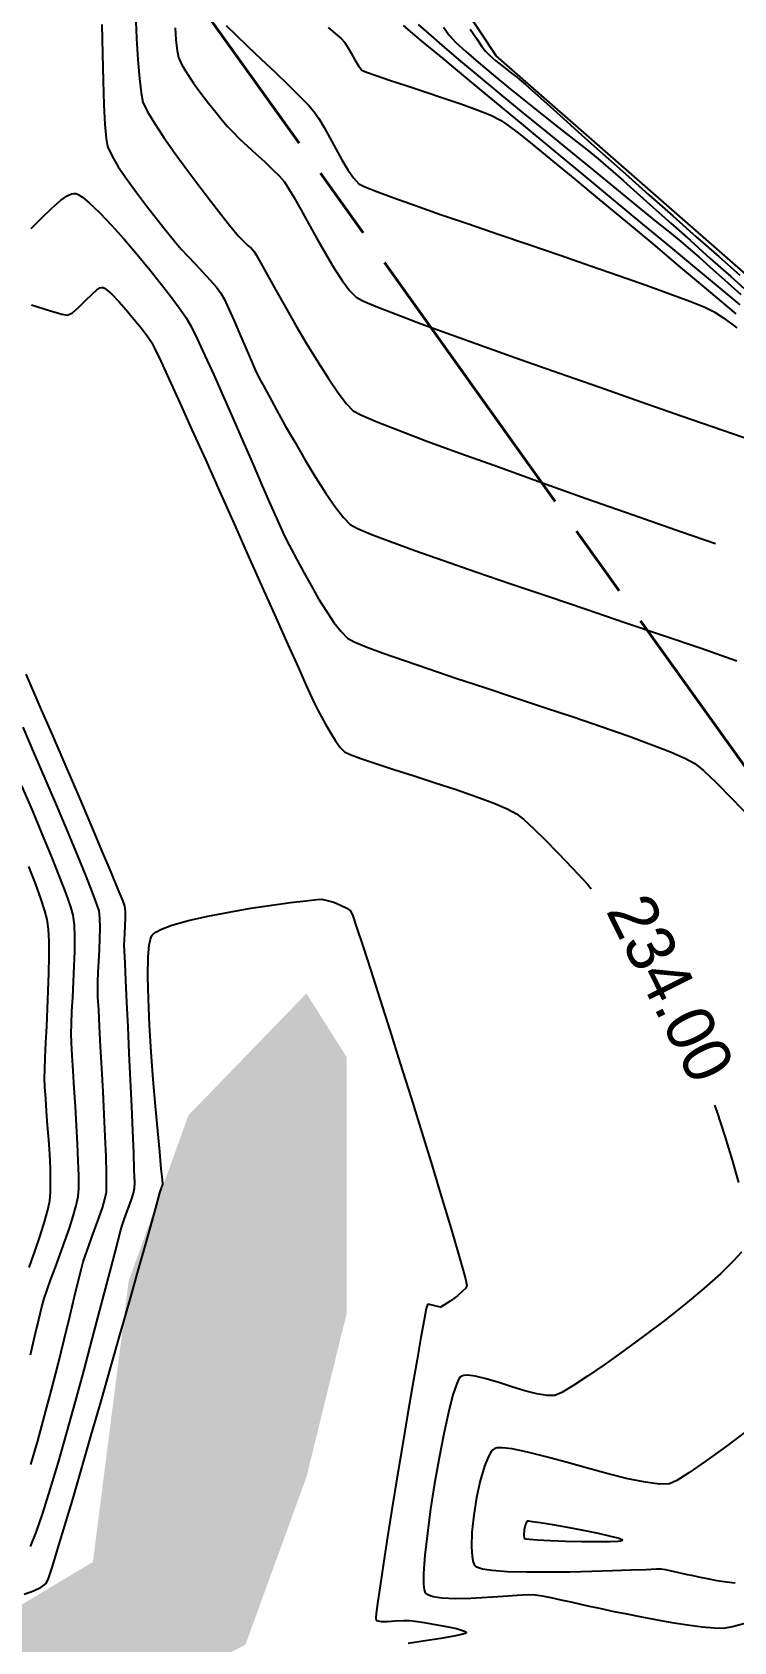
# Model space of a CAD drawing. Header units: metres. Extents: x 708941 to 724052, y 5405153 to 5413472.
# Drawn here: x 709974.2 to 710032.5, y 5411879.4 to 5412013.1 of the extents above; entities that cross this region are included whole.
import ezdxf

# ---------------------------------------------------------------- set-up
doc = ezdxf.new("R2010")
doc.units = ezdxf.units.M
doc.header["$LTSCALE"] = 12.7
doc.header["$MEASUREMENT"] = 0
doc.linetypes.add('ACAD_ISO08W100', pattern=[36, 24, -3, 6, -3])
for name, color, linetype in [('CONT-MJR1', 252, 'Continuous'), ('CONT-MNR1', 251, 'Continuous'), ('contornos2', 7, 'Continuous'), ('rio', 251, 'Continuous')]:
    doc.layers.add(name, color=color, linetype=linetype)
doc.layers.add('corte', color=214, linetype='ACAD_ISO08W100', lineweight=40)

msp = doc.modelspace()

# ---------------------------------------------------------------- hatches: boundary and pattern name
at = {"layer": 'rio'}
h = msp.add_hatch(dxfattribs=at)
h.set_pattern_fill('MUDST', color=256, scale=15, style=0)
h.paths.add_polyline_path([(709010.72, 5411936.38), (709004.98, 5411946.45), (709001.25, 5411958.08), (708996.13, 5411975.99), (709012.7, 5411962.98), (709030.78, 5411956.49), (709044.53, 5411951.18), (709074.83, 5411950.28), (709089.61, 5411951.82), (709102.43, 5411952.02), (709123.56, 5411954.63), (709134.73, 5411956.95), (709145.4, 5411956.95), (709168.41, 5411955.62), (709183.3, 5411955.53), (709187.67, 5411955.43), (709193.87, 5411958.4), (709194.56, 5411957.99), (709200.68, 5411965.39), (709203.1, 5411977.2), (709205.58, 5411984.02), (709211.33, 5411990.28), (709223.71, 5411994.78), (709231.07, 5411997.27), (709241.21, 5411994.8), (709265.58, 5411997.08), (709286.39, 5412000.38), (709297.9, 5412001.91), (709315.21, 5411997.24), (709326.72, 5411992.03), (709345.09, 5411985.93), (709355.27, 5411979.45), (709376.46, 5411975.37), (709391.72, 5411975.3), (709413.08, 5411978.61), (709438.83, 5411980.92), (709461.63, 5411986.21), (709475.6, 5411989.01), (709492.86, 5411992.74), (709503.45, 5411993.79), (709515.24, 5411993.79), (709532.63, 5411987.71), (709547.37, 5411983.51), (709564.71, 5411977.95), (709575.63, 5411973.62), (709587.68, 5411967.04), (709601.87, 5411958.6), (709607.56, 5411954.31), (709621.49, 5411940.03), (709647.9, 5411909.14), (709660.4, 5411897.76), (709669.81, 5411887.81), (709676.49, 5411876.15), (709682.2, 5411869.04), (709705.75, 5411878.05), (709736, 5411893.04), (709750.64, 5411899.41), (709758.05, 5411906.33), (709764.85, 5411916.27), (709770.13, 5411926.57), (709778.25, 5411949.25), (709785.66, 5411970.64), (709786.5, 5411979.16), (709785.1, 5411992.95), (709785.1, 5412008.74), (709787.55, 5412022.89), (709795.83, 5412039.06), (709803.3, 5412045.65), (709812.9, 5412054.28), (709814.49, 5412059.03), (709815.9, 5412060.78), (709822.13, 5412063.75), (709825.31, 5412072.01), (709847.55, 5412106.6), (709866.9, 5412128.06), (709875.05, 5412136.05), (709882.93, 5412155.32), (709888.97, 5412168.35), (709893.2, 5412182.51), (709907.24, 5412209.92), (709938.47, 5412236.97), (709971.6, 5412250.13), (709991.71, 5412252.94), (710005.1, 5412261.1), (710014.56, 5412263.33), (710040.82, 5412267.64), (710057.91, 5412266.41), (710076.56, 5412261.93), (710102.9, 5412255.3), (710112.79, 5412247.31), (710119.45, 5412240.72), (710131.28, 5412231.78), (710145.37, 5412209.63), (710149.4, 5412194.25), (710150.27, 5412166.43), (710139.83, 5412142.28), (710130.23, 5412129.69), (710126.33, 5412121.71), (710117.73, 5412100.96), (710114.13, 5412096.47), (710111.94, 5412085.44), (710111.94, 5412063.54), (710117.58, 5412054.18), (710137.74, 5412018.92), (710146.76, 5412008.05), (710171.4, 5411997.24), (710179.97, 5411993.95), (710184.25, 5412001.58), (710190.69, 5412018), (710194.77, 5412034.37), (710197.31, 5412050.49), (710197.31, 5412064.26), (710199.32, 5412079.72), (710201.37, 5412092.19), (710205.73, 5412098.48), (710214.95, 5412120.36), (710219.48, 5412128.98), (710230.13, 5412139.36), (710235.6, 5412142.44), (710241.85, 5412140.68), (710250.27, 5412138.84), (710280.27, 5412139.46), (710296.04, 5412143.18), (710311.35, 5412143.18), (710329.27, 5412144.22), (710333.88, 5412147.83), (710359.32, 5412147.31), (710368.97, 5412148.45), (710370.82, 5412151.38), (710390.46, 5412160.63), (710398.15, 5412171.03), (710408.65, 5412192.1), (710415.95, 5412204.58), (710425.69, 5412246.2), (710427.89, 5412275.36), (710429.04, 5412328.01), (710428.04, 5412335.01), (710422.46, 5412340.84), (710414.39, 5412351.33), (710395.98, 5412353.91), (710387.66, 5412360.04), (710378.34, 5412372.12), (710377.12, 5412383.36), (710377.12, 5412396.81), (710371.6, 5412397.8), (710368.77, 5412410.55), (710362.93, 5412436.03), (710362.93, 5412455.01), (710369.68, 5412482.49), (710374.05, 5412500.93), (710382.11, 5412513.13), (710396.48, 5412526.77), (710413.79, 5412540.1), (710438.62, 5412552.3), (710472.36, 5412570.37), (710507.51, 5412590.61), (710519.7, 5412579.46), (710499.92, 5412572.63), (710480.98, 5412561.98), (710445.54, 5412543.55), (710413.79, 5412532.5), (710411.05, 5412528.12), (710405.76, 5412520.43), (710394.25, 5412506.93), (710388.85, 5412494.92), (710386.47, 5412476.01), (710382.71, 5412446.17), (710388.72, 5412397.62), (710394.97, 5412383.05), (710398.02, 5412368.11), (710411.09, 5412363.15), (710426.51, 5412356), (710442.45, 5412348.49), (710447.05, 5412337.14), (710447.05, 5412315.92), (710441.78, 5412260.07), (710441.78, 5412194.92), (710437.48, 5412190.86), (710437.48, 5412179.96), (710422.82, 5412173.29), (710418.74, 5412164.82), (710409.45, 5412149.84), (710394.78, 5412136.49), (710379.86, 5412129.78), (710371.88, 5412127.03), (710311.73, 5412127.03), (710308.89, 5412124), (710254.14, 5412121.42), (710236.99, 5412126.6), (710229.16, 5412118.66), (710218.68, 5412095.96), (710213.59, 5412055.1), (710203.57, 5412019.88), (710201.34, 5412006.55), (710198.59, 5411993.54), (710194.4, 5411986.49), (710188.54, 5411983.77), (710175.67, 5411983.77), (710136.96, 5411996.55), (710120.35, 5412009.39), (710098.73, 5412043.32), (710098.73, 5412061.02), (710096.67, 5412091.87), (710100.83, 5412110.83), (710110.63, 5412117.13), (710123.77, 5412149.24), (710130.92, 5412166.36), (710128.79, 5412197.14), (710123.8, 5412211.38), (710113.15, 5412223.6), (710085.02, 5412238.46), (710058.13, 5412249.84), (710029.73, 5412249.84), (710015.06, 5412246.32), (710001.6, 5412242.56), (709992.04, 5412242.56), (709972.27, 5412238.6), (709963.64, 5412235.76), (709954.26, 5412232.26), (709954.26, 5412228.55), (709945.86, 5412220.35), (709925.83, 5412192.24), (709917.05, 5412177.32), (709899.37, 5412144.55), (709894.3, 5412133.07), (709891.48, 5412127.42), (709886.71, 5412118.47), (709886.71, 5412100.95), (709884.61, 5412095.01), (709863.2, 5412086.46), (709839.07, 5412054.84), (709818.25, 5412032.92), (709804.19, 5412017.18), (709804.19, 5411995.52), (709809.04, 5411990.11), (709796.13, 5411953.84), (709781.68, 5411916.41), (709768.27, 5411889.66), (709746.93, 5411879.08), (709713.1, 5411863.01), (709689.29, 5411855.41), (709697.02, 5411835.95), (709708.2, 5411825.46), (709725.86, 5411817.9), (709778.24, 5411813.93), (709792.75, 5411813.93), (709806.43, 5411818.64), (709820.66, 5411821.87), (709831.69, 5411824.63), (709853.8, 5411835.25), (709879.02, 5411846.88), (709921.68, 5411861.15), (709947.96, 5411871.32), (709969.09, 5411879.92), (709979.29, 5411886.02), (709982.27, 5411909.39), (709987.23, 5411923.13), (709997.03, 5411933.25), (710000.38, 5411927.93), (710000.38, 5411906.72), (709997.04, 5411893.11), (709991.96, 5411879.15), (709967.58, 5411866.46), (709951.2, 5411859.77), (709918.84, 5411852.05), (709894.39, 5411845.25), (709864.94, 5411830.28), (709840.16, 5411819.17), (709812.7, 5411811), (709801.26, 5411807.45), (709779.31, 5411803.47), (709766.14, 5411803.47), (709756.94, 5411797.7), (709737.23, 5411795.78), (709715.18, 5411796.68), (709708.1, 5411801.85), (709698.23, 5411815.71), (709693.86, 5411826.48), (709676.55, 5411857.93), (709667.66, 5411869.47), (709661.18, 5411881.7), (709649.81, 5411896.98), (709627.11, 5411919.87), (709613.01, 5411936.78), (709604.72, 5411946.98), (709591.67, 5411954.52), (709575.87, 5411964.64), (709557.6, 5411970.47), (709551.42, 5411973.23), (709538.02, 5411976.43), (709518.15, 5411979.68), (709504.01, 5411982), (709494.29, 5411985.04), (709479.8, 5411980.64), (709442.42, 5411967.64), (709425.43, 5411960.31), (709402.9, 5411951.24), (709383.6, 5411945.23), (709362.15, 5411938.26), (709331.55, 5411930.11), (709320.42, 5411924.96), (709306.56, 5411912.14), (709285.88, 5411895.62), (709279.31, 5411870.27), (709273.83, 5411857.41), (709264.69, 5411829.66), (709254.13, 5411801.64), (709246.31, 5411791.25), (709237.29, 5411777.87), (709219.52, 5411767.13), (709208.6, 5411765.29), (709203.92, 5411751.48), (709203.91, 5411735.92), (709205.94, 5411719.08), (709203.34, 5411708.78), (709199.33, 5411696.28), (709197.39, 5411684.19), (709189.35, 5411661.06), (709186.31, 5411649.66), (709173.04, 5411639.59), (709167.53, 5411621.08), (709166.78, 5411600.74), (709164.06, 5411585.63), (709162.73, 5411558.53), (709162.73, 5411546.6), (709165.95, 5411526.5), (709173.44, 5411512.03), (709050.6, 5411667.95), (709021.23, 5411751.02), (709026.33, 5411756.01), (709028.1, 5411762.18), (709028.65, 5411783.35), (709023.38, 5411795.31), (709011.24, 5411823.29), (709005.01, 5411832.77), (709001.76, 5411870.86)])

# ---------------------------------------------------------------- linework, layer by layer
at = {"layer": 'CONT-MJR1', "flags": 128}
for points, elevation in [([(709998.82, 5412013.49), (709999.42, 5412012.98), (709999.9, 5412012.56), (710000.19, 5412012.28), (710000.44, 5412011.89), (710000.73, 5412011.36), (710001.04, 5412010.79), (710001.35, 5412010.29), (710001.63, 5412009.95), (710002.01, 5412009.78), (710002.81, 5412009.49), (710003.94, 5412009.11), (710005.3, 5412008.66), (710006.81, 5412008.17), (710008.36, 5412007.65), (710009.86, 5412007.13), (710011.22, 5412006.64), (710012.34, 5412006.19), (710013.14, 5412005.8), (710013.68, 5412005.42), (710014.63, 5412004.7), (710015.91, 5412003.68), (710017.5, 5412002.39), (710019.33, 5412000.89), (710021.35, 5411999.21), (710023.53, 5411997.41), (710025.8, 5411995.51), (710028.11, 5411993.56), (710030.43, 5411991.62), (710032.7, 5411989.71)], 240), ([(709974.17, 5411996.78), (709975.02, 5411997.64), (709975.85, 5411998.45), (709976.61, 5411999.12), (709977.15, 5411999.49), (709977.5, 5411999.66), (709977.71, 5411999.7), (709977.8, 5411999.7), (709977.88, 5411999.69), (709978.07, 5411999.62), (709978.42, 5411999.4), (709978.99, 5411998.93), (709979.86, 5411998.1), (709980.84, 5411997.07), (709981.89, 5411995.89), (709982.96, 5411994.64), (709984.01, 5411993.36), (709984.99, 5411992.14), (709985.85, 5411991.02), (709986.55, 5411990.08), (709987.04, 5411989.38), (709987.43, 5411988.69), (709987.96, 5411987.63), (709988.6, 5411986.25), (709989.33, 5411984.64), (709990.12, 5411982.86), (709990.95, 5411980.97), (709991.78, 5411979.06), (709992.59, 5411977.19), (709993.36, 5411975.42), (709994.05, 5411973.83), (709994.64, 5411972.49), (709995.1, 5411971.47), (709995.41, 5411970.84), (709995.79, 5411970.12), (709996.26, 5411969.23), (709996.81, 5411968.21), (709997.41, 5411967.13), (709998.04, 5411966.03), (709998.68, 5411964.99), (709999.3, 5411964.06), (709999.9, 5411963.3), (710000.44, 5411962.76), (710000.98, 5411962.46), (710001.99, 5411962.04), (710003.4, 5411961.51), (710005.16, 5411960.9), (710007.2, 5411960.2), (710009.45, 5411959.45), (710011.84, 5411958.66), (710014.32, 5411957.84), (710016.81, 5411957.01), (710019.26, 5411956.19), (710021.59, 5411955.4), (710023.75, 5411954.64), (710025.66, 5411953.94), (710027.27, 5411953.31), (710028.5, 5411952.77), (710029.3, 5411952.34), (710030.01, 5411951.77), (710031.05, 5411950.78), (710032.37, 5411949.44), (710033.94, 5411947.81)], 235), ([(709974.13, 5411894.13), (709974.71, 5411896.08), (709975.28, 5411898.17), (709975.85, 5411900.32), (709976.4, 5411902.46), (709976.91, 5411904.51), (709977.37, 5411906.41), (709977.77, 5411908.07), (709978.09, 5411909.43), (709978.33, 5411910.41), (709978.48, 5411910.94), (709978.67, 5411911.5), (709978.92, 5411912.2), (709979.21, 5411912.99), (709979.52, 5411913.82), (709979.82, 5411914.66), (709980.08, 5411915.45), (709980.29, 5411916.15), (709980.41, 5411916.73), (709980.43, 5411917.31), (709980.42, 5411918.33), (709980.38, 5411919.71), (709980.31, 5411921.36), (709980.22, 5411923.18), (709980.13, 5411925.1), (709980.03, 5411927.01), (709979.93, 5411928.85), (709979.84, 5411930.51), (709979.77, 5411931.9), (709979.71, 5411932.95), (709979.69, 5411933.57), (709979.7, 5411934.21), (709979.74, 5411935.01), (709979.79, 5411935.91), (709979.84, 5411936.86), (709979.88, 5411937.82), (709979.9, 5411938.71), (709979.87, 5411939.5), (709979.8, 5411940.12), (709979.63, 5411940.65), (709979.26, 5411941.63), (709978.72, 5411943), (709978.04, 5411944.68), (709977.24, 5411946.61), (709976.35, 5411948.71), (709975.42, 5411950.91), (709974.45, 5411953.15), (709973.5, 5411955.36)], 235), ([(710033.71, 5411896.99), (710031.8, 5411895.57), (710030.14, 5411894.37), (710028.78, 5411893.43), (710027.78, 5411892.8), (710027.18, 5411892.52), (710026.36, 5411892.48), (710025.18, 5411892.64), (710023.73, 5411892.94), (710022.09, 5411893.35), (710020.36, 5411893.82), (710018.61, 5411894.31), (710016.93, 5411894.76), (710015.4, 5411895.15), (710014.11, 5411895.41), (710013.31, 5411895.51), (710012.87, 5411895.49), (710012.67, 5411895.44), (710012.59, 5411895.4), (710012.51, 5411895.34), (710012.35, 5411895.15), (710012.12, 5411894.73), (710011.81, 5411893.97), (710011.46, 5411892.76), (710011.16, 5411891.37), (710010.92, 5411889.92), (710010.77, 5411888.51), (710010.73, 5411887.27), (710010.78, 5411886.47), (710010.87, 5411886.02), (710010.96, 5411885.8), (710011.02, 5411885.72), (710011.07, 5411885.67), (710011.25, 5411885.58), (710011.65, 5411885.46), (710012.43, 5411885.34), (710013.74, 5411885.24), (710015.31, 5411885.2), (710017.06, 5411885.19), (710018.9, 5411885.21), (710020.73, 5411885.26), (710022.46, 5411885.31), (710023.99, 5411885.37), (710025.23, 5411885.41), (710026.1, 5411885.45), (710026.49, 5411885.45), (710026.85, 5411885.39), (710027.32, 5411885.29), (710027.82, 5411885.17), (710028.28, 5411885.06), (710028.65, 5411884.99), (710029, 5411884.92), (710029.58, 5411884.79), (710030.32, 5411884.64), (710031.13, 5411884.49), (710031.93, 5411884.36), (710032.64, 5411884.28)], 235)]:
    msp.add_lwpolyline(points, dxfattribs=dict(at, elevation=elevation))
at = {"layer": 'CONT-MNR1', "flags": 128}
for points, elevation in [([(709982.84, 5412014.62), (709982.92, 5412012.61), (709983.03, 5412010.8), (709983.15, 5412009.25), (709983.29, 5412008.05), (709983.45, 5412007.29), (709983.81, 5412006.54), (709984.4, 5412005.53), (709985.19, 5412004.35), (709986.1, 5412003.04), (709987.09, 5412001.69), (709988.1, 5412000.35), (709989.06, 5411999.09), (709989.93, 5411997.97), (709990.64, 5411997.07), (709991.13, 5411996.45), (709991.36, 5411996.17), (709991.57, 5411995.95), (709991.86, 5411995.68), (709992.17, 5411995.39), (709992.46, 5411995.12), (709992.67, 5411994.9), (709992.85, 5411994.6), (709993.23, 5411993.91), (709993.79, 5411992.91), (709994.49, 5411991.67), (709995.29, 5411990.25), (709996.16, 5411988.74), (709997.07, 5411987.19), (709997.97, 5411985.7), (709998.85, 5411984.32), (709999.65, 5411983.14), (710000.35, 5411982.22), (710000.91, 5411981.64), (710001.54, 5411981.3), (710002.82, 5411980.76), (710004.67, 5411980.03), (710007.04, 5411979.13), (710009.86, 5411978.1), (710013.05, 5411976.95), (710016.54, 5411975.7), (710020.27, 5411974.37), (710024.17, 5411973), (710028.17, 5411971.6), (710031, 5411970.61)], 237), ([(709980.03, 5412013.73), (709980.08, 5412011.3), (709980.14, 5412009.05), (709980.21, 5412007.07), (709980.29, 5412005.45), (709980.39, 5412004.26), (709980.51, 5412003.59), (709980.85, 5412002.85), (709981.4, 5412001.92), (709982.11, 5412000.88), (709982.91, 5411999.78), (709983.74, 5411998.68), (709984.54, 5411997.65), (709985.26, 5411996.74), (709985.84, 5411996.02), (709986.22, 5411995.56), (709986.63, 5411995.08), (709987.17, 5411994.49), (709987.79, 5411993.84), (709988.43, 5411993.17), (709989.04, 5411992.51), (709989.55, 5411991.91), (709989.93, 5411991.41), (709990.22, 5411990.88), (709990.59, 5411990.09), (709991.02, 5411989.13), (709991.47, 5411988.07), (709991.93, 5411986.98), (709992.37, 5411985.95), (709992.77, 5411985.05), (709993.11, 5411984.36), (709993.43, 5411983.77), (709993.92, 5411982.87), (709994.54, 5411981.73), (709995.27, 5411980.41), (709996.08, 5411979), (709996.93, 5411977.55), (709997.79, 5411976.13), (709998.62, 5411974.82), (709999.4, 5411973.68), (710000.1, 5411972.78), (710000.67, 5411972.2), (710001.26, 5411971.88), (710002.39, 5411971.4), (710004, 5411970.78), (710006.03, 5411970.05), (710008.41, 5411969.21), (710011.09, 5411968.28), (710014, 5411967.28), (710017.07, 5411966.24), (710020.26, 5411965.16), (710023.48, 5411964.07), (710026.69, 5411962.98), (710029.81, 5411961.92), (710032.79, 5411960.89)], 236), ([(709986.12, 5412013.47), (709986.18, 5412012.42), (709986.28, 5412011.57), (709986.4, 5412011), (709986.68, 5412010.39), (709987.11, 5412009.66), (709987.65, 5412008.86), (709988.26, 5412008.02), (709988.89, 5412007.2), (709989.5, 5412006.44), (709990.04, 5412005.78), (709990.47, 5412005.27), (709990.9, 5412004.81), (709991.47, 5412004.25), (709992.13, 5412003.64), (709992.83, 5412002.99), (709993.54, 5412002.35), (709994.19, 5412001.73), (709994.75, 5412001.17), (709995.18, 5412000.69), (709995.52, 5412000.18), (709995.99, 5411999.39), (709996.56, 5411998.37), (709997.2, 5411997.2), (709997.89, 5411995.96), (709998.6, 5411994.71), (709999.31, 5411993.53), (709999.99, 5411992.48), (710000.61, 5411991.64), (710001.15, 5411991.08), (710001.71, 5411990.78), (710002.83, 5411990.3), (710004.47, 5411989.66), (710006.55, 5411988.88), (710009.01, 5411987.98), (710011.79, 5411986.99), (710014.82, 5411985.91), (710018.05, 5411984.77), (710021.41, 5411983.6), (710024.83, 5411982.4), (710028.25, 5411981.21), (710031.61, 5411980.04), (710034.84, 5411978.92)], 238), ([(709990.35, 5412013.65), (709991.17, 5412012.87), (709992.17, 5412011.92), (709993.28, 5412010.86), (709994.42, 5412009.77), (709995.51, 5412008.71), (709996.47, 5412007.76), (709997.22, 5412007), (709997.68, 5412006.49), (709998.07, 5412005.92), (709998.51, 5412005.17), (709998.98, 5412004.31), (709999.47, 5412003.4), (709999.97, 5412002.49), (710000.47, 5412001.67), (710000.95, 5412000.99), (710001.39, 5412000.51), (710001.88, 5412000.26), (710002.87, 5411999.86), (710004.3, 5411999.33), (710006.09, 5411998.69), (710008.17, 5411997.96), (710010.49, 5411997.17), (710012.96, 5411996.32), (710015.51, 5411995.45), (710018.09, 5411994.57), (710020.62, 5411993.7), (710023.03, 5411992.87), (710025.26, 5411992.08), (710027.22, 5411991.37), (710028.87, 5411990.75), (710030.12, 5411990.24), (710030.9, 5411989.86), (710031.69, 5411989.35), (710032.78, 5411988.54)], 239), ([(710005.06, 5412013.64), (710006.56, 5412012.39), (710008.36, 5412010.9), (710010.4, 5412009.2), (710012.64, 5412007.35), (710015.02, 5412005.37), (710017.49, 5412003.33), (710020, 5412001.25), (710022.5, 5411999.17), (710024.94, 5411997.15), (710027.26, 5411995.23), (710029.42, 5411993.44), (710031.36, 5411991.83), (710033.04, 5411990.44)], 241), ([(710006.32, 5412013.74), (710007.13, 5412013), (710008.27, 5412012.02), (710009.67, 5412010.83), (710011.3, 5412009.47), (710013.1, 5412007.98), (710015.01, 5412006.41), (710016.99, 5412004.79), (710018.98, 5412003.16), (710020.93, 5412001.57), (710022.79, 5412000.05), (710024.51, 5411998.65), (710026.03, 5411997.41), (710027.31, 5411996.37), (710028.29, 5411995.56), (710028.92, 5411995.03), (710029.61, 5411994.43), (710030.57, 5411993.57), (710031.76, 5411992.52), (710033.11, 5411991.3)], 242), ([(710008.41, 5412013.52), (710008.89, 5412012.85), (710009.45, 5412012.25), (710010.28, 5412011.48), (710011.32, 5412010.57), (710012.53, 5412009.55), (710013.85, 5412008.47), (710015.23, 5412007.36), (710016.62, 5412006.25), (710017.97, 5412005.18), (710019.23, 5412004.19), (710020.34, 5412003.31), (710021.25, 5412002.58), (710021.91, 5412002.03), (710022.49, 5412001.52), (710023.36, 5412000.75), (710024.48, 5411999.75), (710025.81, 5411998.57), (710027.29, 5411997.24), (710028.89, 5411995.81), (710030.57, 5411994.31), (710032.27, 5411992.79), (710033.96, 5411991.29)], 243), ([(710010.64, 5412013.35), (710011.17, 5412012.54), (710011.61, 5412011.91), (710011.9, 5412011.52), (710012.26, 5412011.15), (710012.77, 5412010.71), (710013.36, 5412010.24), (710013.95, 5412009.77), (710014.49, 5412009.36), (710014.9, 5412009.02), (710015.24, 5412008.73), (710015.96, 5412008.09), (710017.01, 5412007.14), (710018.34, 5412005.95), (710019.91, 5412004.55), (710021.65, 5412002.99), (710023.53, 5412001.32), (710025.48, 5411999.58), (710027.45, 5411997.83), (710029.4, 5411996.1), (710031.28, 5411994.45), (710033.02, 5411992.92)], 244), ([(709974.18, 5411990.46), (709975.69, 5411989.97), (709976.72, 5411989.67), (709977.17, 5411989.58), (709977.59, 5411989.79), (709978.11, 5411990.24), (709978.67, 5411990.8), (709979.22, 5411991.34), (709979.62, 5411991.68), (709979.87, 5411991.85), (709980.02, 5411991.89), (709980.08, 5411991.9), (709980.13, 5411991.89), (709980.25, 5411991.83), (709980.48, 5411991.67), (709980.87, 5411991.32), (709981.44, 5411990.73), (709982.06, 5411990.02), (709982.7, 5411989.27), (709983.29, 5411988.53), (709983.79, 5411987.86), (709984.15, 5411987.35), (709984.41, 5411986.84), (709984.92, 5411985.77), (709985.63, 5411984.24), (709986.51, 5411982.31), (709987.52, 5411980.07), (709988.63, 5411977.6), (709989.81, 5411974.97), (709991.02, 5411972.26), (709992.22, 5411969.55), (709993.39, 5411966.93), (709994.49, 5411964.47), (709995.49, 5411962.24), (709996.34, 5411960.34), (709997.01, 5411958.83), (709997.48, 5411957.8), (709997.71, 5411957.32), (709997.96, 5411956.84), (709998.28, 5411956.23), (709998.65, 5411955.55), (709999.05, 5411954.86), (709999.45, 5411954.22), (709999.84, 5411953.69), (710000.2, 5411953.32), (710000.65, 5411953.09), (710001.55, 5411952.76), (710002.8, 5411952.34), (710004.3, 5411951.85), (710005.97, 5411951.32), (710007.72, 5411950.75), (710009.46, 5411950.18), (710011.09, 5411949.61), (710012.54, 5411949.08), (710013.7, 5411948.59), (710014.48, 5411948.16), (710015.08, 5411947.69), (710015.88, 5411946.96), (710016.85, 5411946.02), (710017.95, 5411944.9), (710019.13, 5411943.65), (710020.36, 5411942.32), (710020.69, 5411941.95)], 234), ([(709974.12, 5411887.3), (709974.58, 5411888.46), (709975.13, 5411890.07), (709975.75, 5411892.05), (709976.42, 5411894.31), (709977.13, 5411896.78), (709977.84, 5411899.36), (709978.56, 5411901.97), (709979.24, 5411904.53), (709979.88, 5411906.94), (709980.45, 5411909.14), (709980.94, 5411911.02), (709981.33, 5411912.51), (709981.59, 5411913.53), (709981.72, 5411913.97), (709981.86, 5411914.4), (709982.06, 5411914.93), (709982.28, 5411915.52), (709982.49, 5411916.12), (709982.66, 5411916.65), (709982.75, 5411917.08), (709982.76, 5411917.55), (709982.73, 5411918.56), (709982.68, 5411920.01), (709982.6, 5411921.8), (709982.52, 5411923.85), (709982.42, 5411926.04), (709982.31, 5411928.28), (709982.21, 5411930.47), (709982.11, 5411932.51), (709982.03, 5411934.31), (709981.96, 5411935.77), (709981.92, 5411936.78), (709981.9, 5411937.25), (709981.91, 5411937.69), (709981.94, 5411938.25), (709981.97, 5411938.88), (709982, 5411939.5), (709981.99, 5411940.06), (709981.95, 5411940.49), (709981.8, 5411940.91), (709981.4, 5411941.88), (709980.81, 5411943.31), (709980.04, 5411945.12), (709979.14, 5411947.24), (709978.14, 5411949.6), (709977.06, 5411952.1), (709975.95, 5411954.68), (709974.84, 5411957.26), (709973.75, 5411959.76)], 234), ([(709974.11, 5411903.23), (709974.48, 5411904.81), (709974.79, 5411906.16), (709975.05, 5411907.22), (709975.23, 5411907.9), (709975.48, 5411908.63), (709975.8, 5411909.51), (709976.17, 5411910.51), (709976.57, 5411911.58), (709976.96, 5411912.67), (709977.34, 5411913.74), (709977.66, 5411914.74), (709977.91, 5411915.64), (709978.06, 5411916.37), (709978.11, 5411917.08), (709978.11, 5411918.09), (709978.08, 5411919.34), (709978.02, 5411920.76), (709977.93, 5411922.29), (709977.84, 5411923.85), (709977.74, 5411925.39), (709977.65, 5411926.83), (709977.57, 5411928.1), (709977.51, 5411929.14), (709977.49, 5411929.88), (709977.5, 5411930.71), (709977.54, 5411931.74), (709977.61, 5411932.93), (709977.68, 5411934.2), (709977.74, 5411935.5), (709977.78, 5411936.77), (709977.79, 5411937.94), (709977.75, 5411938.95), (709977.65, 5411939.75), (709977.45, 5411940.44), (709977.07, 5411941.54), (709976.52, 5411942.96), (709975.86, 5411944.64), (709975.09, 5411946.5), (709974.26, 5411948.48), (709973.4, 5411950.48)], 236), ([(709974, 5411910.47), (709974.47, 5411911.81), (709974.91, 5411913.1), (709975.28, 5411914.27), (709975.56, 5411915.26), (709975.72, 5411916.02), (709975.77, 5411916.75), (709975.78, 5411917.67), (709975.76, 5411918.73), (709975.7, 5411919.89), (709975.62, 5411921.09), (709975.53, 5411922.3), (709975.44, 5411923.46), (709975.37, 5411924.53), (709975.31, 5411925.46), (709975.28, 5411926.2), (709975.29, 5411926.94), (709975.33, 5411927.94), (709975.39, 5411929.15), (709975.45, 5411930.52), (709975.52, 5411931.97), (709975.58, 5411933.47), (709975.63, 5411934.93), (709975.65, 5411936.32), (709975.65, 5411937.56), (709975.6, 5411938.6), (709975.5, 5411939.38), (709975.3, 5411940.12), (709974.97, 5411941.14), (709974.52, 5411942.39), (709973.97, 5411943.8)], 237), ([(709973.59, 5411883.35), (709974.35, 5411883.63), (709974.99, 5411883.94), (709975.41, 5411884.24), (709975.59, 5411884.66), (709975.93, 5411885.66), (709976.39, 5411887.15), (709976.97, 5411889.06), (709977.64, 5411891.32), (709978.37, 5411893.85), (709979.16, 5411896.56), (709979.97, 5411899.38), (709980.78, 5411902.24), (709981.58, 5411905.06), (709982.35, 5411907.75), (709983.05, 5411910.24), (709983.68, 5411912.46), (709984.2, 5411914.32), (709984.6, 5411915.75), (709984.86, 5411916.68), (709984.96, 5411917.01), (709985, 5411917.14), (709985.06, 5411917.3), (709985.1, 5411917.43), (709985.07, 5411917.78), (709984.97, 5411918.69), (709984.84, 5411920.08), (709984.67, 5411921.84), (709984.49, 5411923.88), (709984.31, 5411926.09), (709984.14, 5411928.37), (709984, 5411930.64), (709983.9, 5411932.77), (709983.86, 5411934.69), (709983.89, 5411936.28), (709983.97, 5411937.25), (709984.08, 5411937.77), (709984.17, 5411938.01), (709984.22, 5411938.09), (709984.3, 5411938.18), (709984.51, 5411938.34), (709984.98, 5411938.59), (709985.84, 5411938.91), (709987.22, 5411939.3), (709988.85, 5411939.67), (709990.61, 5411940.01), (709992.41, 5411940.32), (709994.14, 5411940.58), (709995.71, 5411940.79), (709996.99, 5411940.95), (709997.9, 5411941.04), (709998.32, 5411941.07), (709998.74, 5411940.98), (709999.29, 5411940.82), (709999.87, 5411940.59), (710000.37, 5411940.34), (710000.7, 5411940.1), (710000.87, 5411939.7), (710001.22, 5411938.68), (710001.73, 5411937.13), (710002.38, 5411935.15), (710003.13, 5411932.81), (710003.95, 5411930.21), (710004.82, 5411927.44), (710005.72, 5411924.58), (710006.6, 5411921.71), (710007.46, 5411918.93), (710008.25, 5411916.33), (710008.96, 5411913.98), (710009.55, 5411911.99), (710010, 5411910.43), (710010.24, 5411909.55), (710010.33, 5411909.14), (710010.36, 5411908.99), (710010.36, 5411908.96), (710010.33, 5411908.9), (710010.23, 5411908.75), (710010, 5411908.51), (710009.57, 5411908.14), (710008.97, 5411907.7), (710008.44, 5411907.36), (710008.15, 5411907.2), (710007.91, 5411907.23), (710007.58, 5411907.33), (710007.26, 5411907.42), (710007.07, 5411907.42), (710006.98, 5411907.07), (710006.8, 5411906.13), (710006.54, 5411904.68), (710006.22, 5411902.83), (710005.84, 5411900.65), (710005.43, 5411898.24), (710005, 5411895.69), (710004.57, 5411893.09), (710004.15, 5411890.54), (710003.76, 5411888.12), (710003.42, 5411885.92), (710003.14, 5411884.04), (710002.93, 5411882.57), (710002.83, 5411881.75), (710002.8, 5411881.37), (710002.8, 5411881.24), (710002.81, 5411881.21), (710002.85, 5411881.17), (710002.97, 5411881.12), (710003.24, 5411881.08), (710003.73, 5411881.08), (710004.43, 5411881.12), (710005.1, 5411881.16), (710005.6, 5411881.16), (710006.05, 5411881.1), (710006.8, 5411880.99), (710007.71, 5411880.84), (710008.65, 5411880.67), (710009.49, 5411880.49), (710009.99, 5411880.34), (710010.23, 5411880.25), (710010.3, 5411880.18), (710010.31, 5411880.16), (710010.3, 5411880.13), (710010.21, 5411880.08), (710009.92, 5411879.99), (710009.28, 5411879.86), (710008.2, 5411879.66), (710006.89, 5411879.46), (710005.49, 5411879.26)], 233), ([(710030.93, 5411923.96), (710031.11, 5411923.45), (710031.77, 5411921.39), (710032.38, 5411919.39), (710032.91, 5411917.53)], 234), ([(710033.16, 5411911.77), (710032.51, 5411911.03), (710031.41, 5411909.96), (710030.05, 5411908.75), (710028.5, 5411907.46), (710026.84, 5411906.14), (710025.12, 5411904.83), (710023.43, 5411903.58), (710021.83, 5411902.44), (710020.38, 5411901.45), (710019.16, 5411900.66), (710018.23, 5411900.11), (710017.66, 5411899.86), (710017.02, 5411899.84), (710016.16, 5411899.99), (710015.16, 5411900.25), (710014.09, 5411900.58), (710013, 5411900.93), (710011.96, 5411901.24), (710011.05, 5411901.45), (710010.44, 5411901.53), (710010.09, 5411901.51), (710009.9, 5411901.45), (710009.83, 5411901.41), (710009.78, 5411901.36), (710009.66, 5411901.19), (710009.48, 5411900.76), (710009.2, 5411899.91), (710008.83, 5411898.45), (710008.43, 5411896.67), (710008.04, 5411894.67), (710007.67, 5411892.55), (710007.34, 5411890.43), (710007.07, 5411888.41), (710006.87, 5411886.6), (710006.76, 5411885.1), (710006.76, 5411884.19), (710006.81, 5411883.73), (710006.87, 5411883.53), (710006.91, 5411883.46), (710006.98, 5411883.4), (710007.16, 5411883.29), (710007.56, 5411883.16), (710008.27, 5411883.05), (710009.4, 5411883), (710010.69, 5411883.02), (710012.05, 5411883.09), (710013.36, 5411883.18), (710014.53, 5411883.26), (710015.46, 5411883.31), (710016.04, 5411883.3), (710016.62, 5411883.21), (710017.34, 5411883.07), (710018.15, 5411882.89), (710018.99, 5411882.7), (710019.8, 5411882.51), (710020.52, 5411882.35), (710021.1, 5411882.23), (710021.61, 5411882.12), (710022.43, 5411881.95), (710023.49, 5411881.74), (710024.71, 5411881.49), (710026.03, 5411881.24), (710027.38, 5411881), (710028.69, 5411880.79), (710029.9, 5411880.63), (710030.93, 5411880.54), (710031.71, 5411880.53), (710032.42, 5411880.67), (710033.65, 5411880.99)], 234)]:
    msp.add_lwpolyline(points, dxfattribs=dict(at, elevation=elevation))
at = {"layer": 'CONT-MNR1', "elevation": 236, "flags": 128}
msp.add_lwpolyline([(710015.12, 5411887.98), (710015.14, 5411887.96), (710015.25, 5411887.94), (710015.56, 5411887.91), (710016.2, 5411887.86), (710017.29, 5411887.81), (710018.57, 5411887.76), (710019.91, 5411887.73), (710021.18, 5411887.72), (710022.25, 5411887.73), (710022.88, 5411887.75), (710023.17, 5411887.79), (710023.26, 5411887.82), (710023.28, 5411887.83), (710023.27, 5411887.85), (710023.18, 5411887.9), (710022.91, 5411887.99), (710022.31, 5411888.15), (710021.28, 5411888.38), (710020.05, 5411888.63), (710018.74, 5411888.88), (710017.5, 5411889.1), (710016.43, 5411889.28), (710015.8, 5411889.37), (710015.49, 5411889.4), (710015.38, 5411889.4), (710015.35, 5411889.4), (710015.33, 5411889.37), (710015.27, 5411889.28), (710015.2, 5411889.06), (710015.12, 5411888.7), (710015.08, 5411888.25)], close=True, dxfattribs=at)
at = {"layer": 'contornos2', "color": 30}
msp.add_lwpolyline([(709870.52, 5411790.05), (709899.3, 5411812.64), (709899.3, 5411812.64), (709920.64, 5411817.49), (709931.67, 5411821.88), (709975.09, 5411846.21), (710014.34, 5411838.44), (710039.4, 5411844.86), (710069.99, 5411866.57), (710069.99, 5411866.57), (710069.99, 5411866.57), (710078.21, 5411889.17), (710083.91, 5411899.8), (710081.63, 5411931), (710069.59, 5411965.87), (710061.08, 5411975.25), (710034.22, 5411992.39), (710012.8, 5412011.12), (710001.02, 5412028.94)], dxfattribs=at)
at = {"layer": 'corte', "color": 6, "ltscale": 0.08}
msp.add_line((710124.09, 5411825.38), (709829.72, 5412236.92), dxfattribs=at)
msp.add_line((710124.09, 5411825.38), (709829.72, 5412236.92), dxfattribs=at)

# ---------------------------------------------------------------- texts
at = {"layer": 'CONT-MNR1', "insert": (710027.27, 5411933.68, 234), "char_height": 4, "attachment_point": 5, "rotation": 296.4463}
msp.add_mtext('{234.00}', dxfattribs=at)

doc.saveas('drawing.dxf')
